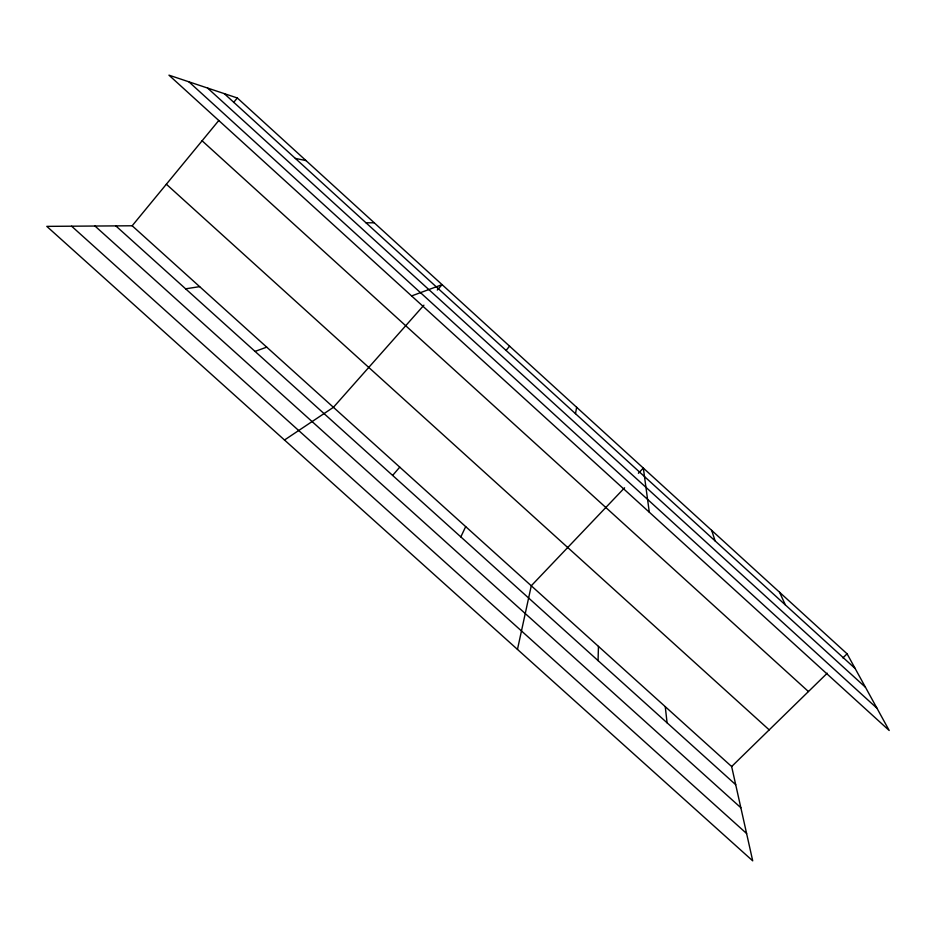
<?xml version="1.0" encoding="UTF-8"?>
<svg xmlns="http://www.w3.org/2000/svg" width="936" height="936" viewBox="0 0 936 936"><rect width="100%" height="100%" fill="white"/><g stroke="black" fill="none" stroke-linecap="round" stroke-linejoin="round"><path stroke-width="1.4" d="M598.057 660.617L598.455 646.378M575.488 413.677L576.646 407.3M517.468 649.408L531.274 585.784L624.581 487.796M460.828 536.901L465.695 526.629M506.083 350.438L509.57 346.156M132.175 225.775L731.648 766.537L752.708 860.839L46.8 226.372L132.175 225.775L218.778 120.51M233.602 102.48L237.311 97.976L847.08 653.808L889.2 730.49L168.948 75.161L237.311 97.976M392.629 475.43L399.754 467.146M423.903 305.183L333.427 407.312L284.497 440.014M437.311 290.055L442.096 284.649L411.606 295.94M638.41 473.277L643.348 468.094L649.303 512.226M731.648 766.537L827.237 673.195M842.903 657.891L847.08 653.808M255.037 351.398L266.725 347.151M185.62 288.826L199.649 286.638M366.011 222.803L374.224 222.791M295.343 158.406L305.967 160.571M115.807 225.892L735.708 784.684M94.981 226.032L740.844 807.721M71.604 226.196L746.612 833.52M166.362 184.228L769.193 729.869M207.593 88.066L865.437 687.235M188.873 81.818L876.973 708.224M202.094 140.774L808.447 691.552M224.242 93.623L855.165 668.526M779.571 592.266L785.362 604.925M711.664 530.361L715.139 540.938M665.25 706.633L667.087 722.838"/></g></svg>
